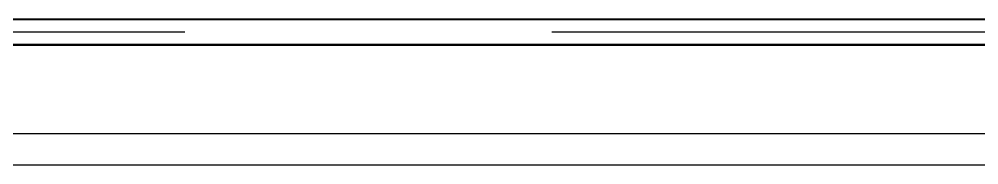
# Model space of a CAD drawing. Extents: x -23.2 to 18.8, y -18.4 to 11.3.
# Drawn here: x -3.614 to -2.96, y -1.398 to -1.299 of the extents above; entities that cross this region are included whole.
import ezdxf

# ---------------------------------------------------------------- set-up
doc = ezdxf.new("R2010")
doc.units = 0
doc.linetypes.add('Dashed', pattern=[0.75, 0.5, -0.25])
for name, color, linetype in [('EJE_MUROS', 8, 'Continuous'), ('LOSAS', 3, 'Continuous'), ('MUROS', 7, 'Continuous'), ('VIGAS', 5, 'Continuous')]:
    doc.layers.add(name, color=color, linetype=linetype)

msp = doc.modelspace()

# ---------------------------------------------------------------- linework, layer by layer
at = {"layer": 'EJE_MUROS', "linetype": 'Dashed'}
msp.add_line((-4.75116, -1.30724), (-2.32359, -1.30724), dxfattribs=at)
at = {"layer": 'LOSAS'}
for p, q in [((-4.73416, -1.31623), (-2.32616, -1.31623)), ((-4.72116, -1.3979), (-2.38655, -1.3979))]:
    msp.add_line(p, q, dxfattribs=at)
at = {"layer": 'MUROS'}
for p, q in [((-2.18659, -1.29858), (-4.87116, -1.29858)), ((-4.75116, -1.29874), (-2.32359, -1.29874)), ((-2.32359, -1.31574), (-4.75116, -1.31574))]:
    msp.add_line(p, q, dxfattribs=at)
at = {"layer": 'VIGAS'}
msp.add_line((-4.72116, -1.37658), (0.72384, -1.37658), dxfattribs=at)

doc.saveas('drawing.dxf')
